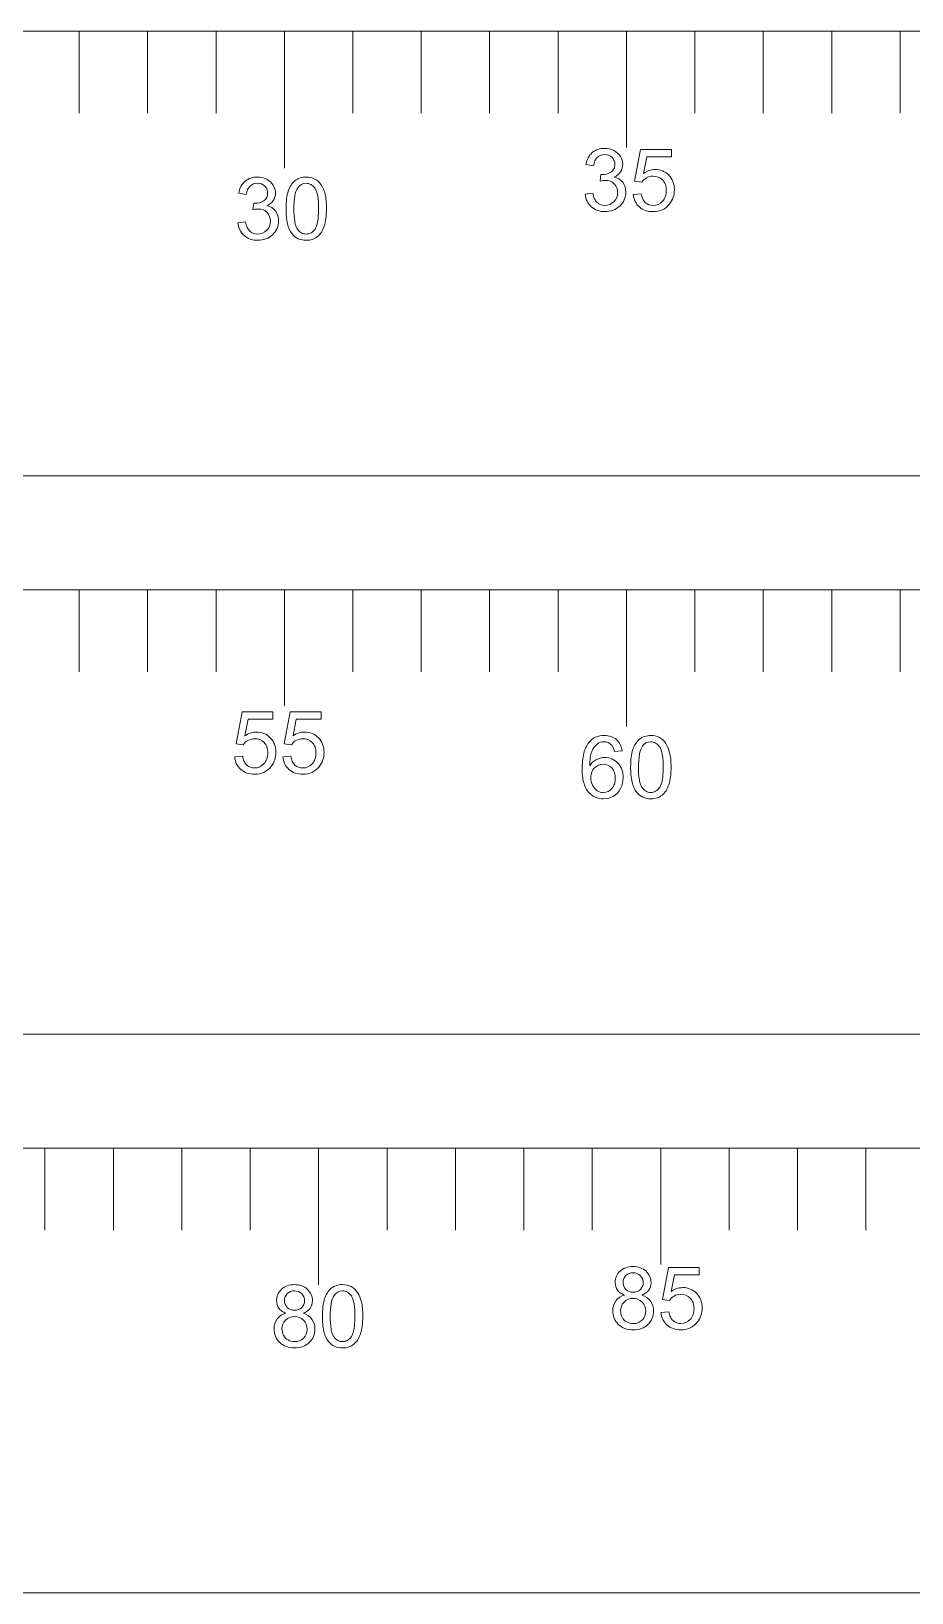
# Model space of a CAD drawing. Header units: centimetres. Extents: x -133 to 20, y 13 to 74.
# Drawn here: x -54.08 to -41.21, y 13.49 to 36.32 of the extents above; entities that cross this region are included whole.
import ezdxf

# ---------------------------------------------------------------- set-up
doc = ezdxf.new("R2010")
doc.units = ezdxf.units.CM
doc.header["$MEASUREMENT"] = 0
doc.layers.add('layer 1', color=7, linetype='Continuous')

msp = doc.modelspace()

# ---------------------------------------------------------------- linework, layer by layer
at = {"layer": 'layer 1', "color": 250, "lineweight": 9}
for points in [[(-29.38149, 29.82229), (-29.38149, 29.82229), (-29.38149, 36.32229), (-29.38149, 36.32229), (-29.38149, 36.32229), (-29.38149, 36.32229), (-80.38149, 36.32229), (-80.38149, 36.32229), (-80.38149, 36.32229), (-80.38149, 36.32229), (-80.38149, 29.82229), (-80.38149, 29.82229), (-80.38149, 29.82229), (-80.38149, 29.82229), (-29.38149, 29.82229), (-29.38149, 29.82229)], [(-4.38149, 21.65728), (-4.38149, 21.65728), (-4.38149, 28.15728), (-4.38149, 28.15728), (-4.38149, 28.15728), (-4.38149, 28.15728), (-105.38149, 28.15728), (-105.38149, 28.15728), (-105.38149, 28.15728), (-105.38149, 28.15728), (-105.38149, 21.65728), (-105.38149, 21.65728), (-105.38149, 21.65728), (-105.38149, 21.65728), (-4.38149, 21.65728), (-4.38149, 21.65728)], [(20.11852, 13.49227), (20.11852, 13.49227), (20.11852, 19.99227), (20.11852, 19.99227), (20.11852, 19.99227), (20.11852, 19.99227), (-129.88148, 19.99227), (-129.88148, 19.99227), (-129.88148, 19.99227), (-129.88148, 19.99227), (-129.88148, 13.49227), (-129.88148, 13.49227), (-129.88148, 13.49227), (-129.88148, 13.49227), (20.11852, 13.49227), (20.11852, 13.49227)]]:
    msp.add_open_spline(points, degree=3, knots=[0, 0, 0, 0, 0.2, 0.2, 0.2, 0.2, 0.4, 0.4, 0.4, 0.4, 0.6, 0.6, 0.6, 0.6, 1, 1, 1, 1], dxfattribs=at)
at = {"layer": 'layer 1', "color": 21, "lineweight": 9}
for points in [[(-53.38149, 36.32229), (-53.38149, 36.32229), (-53.38149, 35.12229), (-53.38149, 35.12229)], [(-52.38149, 36.32229), (-52.38149, 36.32229), (-52.38149, 35.12229), (-52.38149, 35.12229)], [(-51.38149, 36.32229), (-51.38149, 36.32229), (-51.38149, 35.12229), (-51.38149, 35.12229)], [(-50.38149, 36.32229), (-50.38149, 36.32229), (-50.38149, 34.32229), (-50.38149, 34.32229)], [(-49.38149, 36.32229), (-49.38149, 36.32229), (-49.38149, 35.12229), (-49.38149, 35.12229)], [(-48.38149, 36.32229), (-48.38149, 36.32229), (-48.38149, 35.12229), (-48.38149, 35.12229)], [(-47.38149, 36.32229), (-47.38149, 36.32229), (-47.38149, 35.12229), (-47.38149, 35.12229)], [(-46.38149, 36.32229), (-46.38149, 36.32229), (-46.38149, 35.12229), (-46.38149, 35.12229)], [(-45.38149, 36.32229), (-45.38149, 36.32229), (-45.38149, 34.62229), (-45.38149, 34.62229)], [(-44.38149, 36.32229), (-44.38149, 36.32229), (-44.38149, 35.12229), (-44.38149, 35.12229)], [(-43.38149, 36.32229), (-43.38149, 36.32229), (-43.38149, 35.12229), (-43.38149, 35.12229)], [(-42.38149, 36.32229), (-42.38149, 36.32229), (-42.38149, 35.12229), (-42.38149, 35.12229)], [(-41.38149, 36.32229), (-41.38149, 36.32229), (-41.38149, 35.12229), (-41.38149, 35.12229)], [(-53.38149, 28.15728), (-53.38149, 28.15728), (-53.38149, 26.95728), (-53.38149, 26.95728)], [(-52.38149, 28.15728), (-52.38149, 28.15728), (-52.38149, 26.95728), (-52.38149, 26.95728)], [(-51.38149, 28.15728), (-51.38149, 28.15728), (-51.38149, 26.95728), (-51.38149, 26.95728)], [(-50.38149, 28.15728), (-50.38149, 28.15728), (-50.38149, 26.45728), (-50.38149, 26.45728)], [(-49.38149, 28.15728), (-49.38149, 28.15728), (-49.38149, 26.95728), (-49.38149, 26.95728)], [(-48.38149, 28.15728), (-48.38149, 28.15728), (-48.38149, 26.95728), (-48.38149, 26.95728)], [(-47.38149, 28.15728), (-47.38149, 28.15728), (-47.38149, 26.95728), (-47.38149, 26.95728)], [(-46.38149, 28.15728), (-46.38149, 28.15728), (-46.38149, 26.95728), (-46.38149, 26.95728)], [(-45.38149, 28.15728), (-45.38149, 28.15728), (-45.38149, 26.15728), (-45.38149, 26.15728)], [(-44.38149, 28.15728), (-44.38149, 28.15728), (-44.38149, 26.95728), (-44.38149, 26.95728)], [(-43.38149, 28.15728), (-43.38149, 28.15728), (-43.38149, 26.95728), (-43.38149, 26.95728)], [(-42.38149, 28.15728), (-42.38149, 28.15728), (-42.38149, 26.95728), (-42.38149, 26.95728)], [(-41.38149, 28.15728), (-41.38149, 28.15728), (-41.38149, 26.95728), (-41.38149, 26.95728)], [(-53.88148, 19.99227), (-53.88148, 19.99227), (-53.88148, 18.79227), (-53.88148, 18.79227)], [(-52.88148, 19.99227), (-52.88148, 19.99227), (-52.88148, 18.79227), (-52.88148, 18.79227)], [(-51.88148, 19.99227), (-51.88148, 19.99227), (-51.88148, 18.79227), (-51.88148, 18.79227)], [(-50.88148, 19.99227), (-50.88148, 19.99227), (-50.88148, 18.79227), (-50.88148, 18.79227)], [(-49.88148, 19.99227), (-49.88148, 19.99227), (-49.88148, 17.99227), (-49.88148, 17.99227)], [(-48.88148, 19.99227), (-48.88148, 19.99227), (-48.88148, 18.79227), (-48.88148, 18.79227)], [(-47.88148, 19.99227), (-47.88148, 19.99227), (-47.88148, 18.79227), (-47.88148, 18.79227)], [(-46.88148, 19.99227), (-46.88148, 19.99227), (-46.88148, 18.79227), (-46.88148, 18.79227)], [(-45.88148, 19.99227), (-45.88148, 19.99227), (-45.88148, 18.79227), (-45.88148, 18.79227)], [(-44.88148, 19.99227), (-44.88148, 19.99227), (-44.88148, 18.29227), (-44.88148, 18.29227)], [(-43.88148, 19.99227), (-43.88148, 19.99227), (-43.88148, 18.79227), (-43.88148, 18.79227)], [(-42.88148, 19.99227), (-42.88148, 19.99227), (-42.88148, 18.79227), (-42.88148, 18.79227)], [(-41.88148, 19.99227), (-41.88148, 19.99227), (-41.88148, 18.79227), (-41.88148, 18.79227)]]:
    msp.add_open_spline(points, degree=3, dxfattribs=at)
at = {"layer": 'layer 1', "color": 242, "lineweight": 9}
for points in [[(-45.88183, 34.54731), (-45.9061, 34.5265), (-45.92627, 34.50135), (-45.94132, 34.47314)], [(-45.70223, 34.60948), (-45.76772, 34.61163), (-45.83168, 34.58948), (-45.88183, 34.54731)], [(-45.80792, 34.47686), (-45.82302, 34.46249), (-45.83506, 34.44522), (-45.84332, 34.42609)], [(-45.69947, 34.5183), (-45.73968, 34.51939), (-45.77868, 34.50449), (-45.80792, 34.47686)], [(-45.56547, 34.57701), (-45.60764, 34.59906), (-45.65465, 34.61022), (-45.70223, 34.60948)], [(-45.59241, 34.47755), (-45.62108, 34.50511), (-45.65973, 34.51982), (-45.69947, 34.5183)], [(-45.55096, 34.3767), (-45.55004, 34.41464), (-45.56508, 34.45122), (-45.59241, 34.47755)], [(-45.46946, 34.48998), (-45.49229, 34.52774), (-45.52566, 34.55799), (-45.56547, 34.57701)], [(-45.4363, 34.37394), (-45.43618, 34.41497), (-45.44768, 34.4552), (-45.46946, 34.48998)], [(-45.26223, 34.12872), (-45.26223, 34.12872), (-45.17451, 34.59428), (-45.17451, 34.59428)], [(-45.17451, 34.59428), (-45.17451, 34.59428), (-44.72415, 34.59428), (-44.72415, 34.59428)], [(-45.0861, 34.48791), (-45.0861, 34.48791), (-45.13445, 34.24408), (-45.13445, 34.24408)], [(-44.72415, 34.48791), (-44.72415, 34.48791), (-45.0861, 34.48791), (-45.0861, 34.48791)], [(-44.72415, 34.59428), (-44.72415, 34.59428), (-44.72415, 34.48791), (-44.72415, 34.48791)], [(-45.94132, 34.47314), (-45.95751, 34.44227), (-45.96867, 34.40902), (-45.97439, 34.37463)], [(-45.86318, 34.3546), (-45.86318, 34.3546), (-45.97439, 34.37463), (-45.97439, 34.37463)], [(-45.84332, 34.42609), (-45.85313, 34.40326), (-45.85981, 34.37921), (-45.86318, 34.3546)], [(-45.73608, 34.22543), (-45.6908, 34.22468), (-45.64631, 34.23742), (-45.60829, 34.26204)], [(-45.60829, 34.26204), (-45.59002, 34.27365), (-45.57519, 34.28996), (-45.56538, 34.30927)], [(-45.56538, 34.30927), (-45.55535, 34.3303), (-45.55041, 34.3534), (-45.55096, 34.3767)], [(-45.56132, 34.19089), (-45.52367, 34.20687), (-45.49133, 34.23322), (-45.46807, 34.26687)], [(-45.46807, 34.26687), (-45.44703, 34.29859), (-45.43597, 34.33588), (-45.4363, 34.37394)], [(-44.96384, 34.30141), (-45.02532, 34.30069), (-45.08501, 34.28063), (-45.13445, 34.24408)], [(-44.76352, 34.21852), (-44.81586, 34.27281), (-44.88844, 34.30284), (-44.96384, 34.30141)], [(-51.01681, 34.05427), (-51.033, 34.0234), (-51.04416, 33.99014), (-51.04988, 33.95575)], [(-50.95732, 34.12844), (-50.98159, 34.10763), (-51.00176, 34.08248), (-51.01681, 34.05427)], [(-50.77773, 34.1906), (-50.84321, 34.19275), (-50.90718, 34.17061), (-50.95732, 34.12844)], [(-50.88341, 34.05798), (-50.89851, 34.04362), (-50.91056, 34.02635), (-50.91881, 34.00721)], [(-50.77496, 34.09943), (-50.81517, 34.10052), (-50.85418, 34.08561), (-50.88341, 34.05798)], [(-50.64096, 34.15814), (-50.68313, 34.18019), (-50.73015, 34.19135), (-50.77773, 34.1906)], [(-50.6679, 34.05867), (-50.69657, 34.08624), (-50.73522, 34.10095), (-50.77496, 34.09943)], [(-50.62646, 33.95783), (-50.62553, 33.99576), (-50.64057, 34.03235), (-50.6679, 34.05867)], [(-50.54495, 34.07111), (-50.56778, 34.10886), (-50.60115, 34.13911), (-50.64096, 34.15814)], [(-50.51179, 33.95506), (-50.51168, 33.9961), (-50.52317, 34.03633), (-50.54495, 34.07111)], [(-50.28428, 34.07266), (-50.30146, 34.04562), (-50.31523, 34.01656), (-50.32529, 33.98615)], [(-50.22721, 34.13742), (-50.24945, 34.1189), (-50.2687, 34.09705), (-50.28428, 34.07266)], [(-50.18646, 34.03381), (-50.20828, 33.99777), (-50.22266, 33.95772), (-50.22876, 33.91604)], [(-50.15356, 34.17722), (-50.18036, 34.16862), (-50.20533, 34.15512), (-50.22721, 34.13742)], [(-50.06419, 34.09874), (-50.11339, 34.09951), (-50.15955, 34.075), (-50.18646, 34.03381)], [(-50.06281, 34.1906), (-50.09358, 34.19095), (-50.1242, 34.18643), (-50.15356, 34.17722)], [(-49.99253, 34.08017), (-50.01435, 34.0926), (-50.03908, 34.09901), (-50.06419, 34.09874)], [(-49.93503, 34.1609), (-49.97442, 34.18146), (-50.01839, 34.19168), (-50.06281, 34.1906)], [(-49.93434, 34.02483), (-49.94942, 34.04733), (-49.96929, 34.06623), (-49.99253, 34.08017)], [(-49.84454, 34.07594), (-49.86661, 34.11181), (-49.89784, 34.14114), (-49.93503, 34.1609)], [(-49.91127, 33.97832), (-49.9168, 33.99481), (-49.92456, 34.01045), (-49.93434, 34.02483)], [(-49.7879, 33.94125), (-49.79957, 33.98885), (-49.81868, 34.03431), (-49.84454, 34.07594)], [(-45.76647, 34.12942), (-45.76647, 34.12942), (-45.75404, 34.22681), (-45.75404, 34.22681)], [(-45.68773, 34.14116), (-45.71437, 34.14055), (-45.74082, 34.1366), (-45.76647, 34.12941)], [(-45.75404, 34.22681), (-45.75404, 34.22681), (-45.73608, 34.22543), (-45.73608, 34.22543)], [(-45.56063, 34.09142), (-45.59431, 34.12485), (-45.64031, 34.14285), (-45.68773, 34.14116)], [(-45.43699, 34.11353), (-45.46775, 34.15346), (-45.51191, 34.18094), (-45.56132, 34.19089)], [(-45.51021, 33.96502), (-45.50858, 34.01236), (-45.52687, 34.05821), (-45.56063, 34.09142)], [(-45.39209, 33.96778), (-45.39021, 34.02004), (-45.40603, 34.07139), (-45.43699, 34.11353)], [(-45.15793, 34.11491), (-45.15793, 34.11491), (-45.26223, 34.12872), (-45.26223, 34.12872)], [(-45.09093, 34.17846), (-45.11813, 34.16307), (-45.14113, 34.14125), (-45.15793, 34.11491)], [(-44.99354, 34.20332), (-45.02763, 34.20379), (-45.06124, 34.19521), (-45.09093, 34.17846)], [(-44.85332, 34.14806), (-44.89018, 34.18542), (-44.9411, 34.20549), (-44.99354, 34.20332)], [(-44.81291, 34.08262), (-44.82155, 34.10707), (-44.83532, 34.12939), (-44.85332, 34.14806)], [(-44.79944, 33.99748), (-44.79899, 34.02643), (-44.80354, 34.05523), (-44.81291, 34.08262)], [(-44.70196, 34.12475), (-44.7157, 34.15997), (-44.73667, 34.19191), (-44.76352, 34.21852)], [(-44.68132, 34.00715), (-44.6808, 34.0473), (-44.6878, 34.08718), (-44.70196, 34.12475)], [(-50.93867, 33.93572), (-50.93867, 33.93572), (-51.04988, 33.95575), (-51.04988, 33.95575)], [(-50.91881, 34.00721), (-50.92862, 33.98439), (-50.9353, 33.96034), (-50.93867, 33.93572)], [(-50.84197, 33.71054), (-50.84197, 33.71054), (-50.82953, 33.80794), (-50.82953, 33.80794)], [(-50.82953, 33.80794), (-50.82953, 33.80794), (-50.81157, 33.80655), (-50.81157, 33.80655)], [(-50.81157, 33.80655), (-50.76629, 33.80581), (-50.72181, 33.81855), (-50.68379, 33.84316)], [(-50.68379, 33.84316), (-50.66551, 33.85478), (-50.65069, 33.87109), (-50.64087, 33.89039)], [(-50.64087, 33.89039), (-50.63084, 33.91143), (-50.6259, 33.93453), (-50.62646, 33.95782)], [(-50.63682, 33.77202), (-50.59916, 33.788), (-50.56683, 33.81435), (-50.54357, 33.848)], [(-50.54357, 33.848), (-50.52253, 33.87971), (-50.51146, 33.917), (-50.51179, 33.95506)], [(-50.34981, 33.87226), (-50.35541, 33.82432), (-50.35807, 33.77608), (-50.35776, 33.72781)], [(-50.32529, 33.98615), (-50.33724, 33.9491), (-50.34545, 33.91094), (-50.34981, 33.87226)], [(-50.22876, 33.91604), (-50.23919, 33.85385), (-50.24399, 33.79086), (-50.2431, 33.72781)], [(-49.89488, 33.91336), (-49.89856, 33.93543), (-49.90404, 33.95715), (-49.91127, 33.97832)], [(-49.88184, 33.72781), (-49.88092, 33.78992), (-49.88528, 33.85199), (-49.89488, 33.91335)], [(-49.77236, 33.84852), (-49.77508, 33.87979), (-49.78028, 33.9108), (-49.7879, 33.94125)], [(-49.76718, 33.72781), (-49.76697, 33.7681), (-49.7687, 33.80838), (-49.77236, 33.84851)], [(-45.98544, 33.94015), (-45.98544, 33.94015), (-45.87423, 33.95466), (-45.87423, 33.95466)], [(-45.98544, 33.94015), (-45.9805, 33.86937), (-45.94831, 33.80326), (-45.89564, 33.75573)], [(-45.87423, 33.95466), (-45.86913, 33.92644), (-45.86061, 33.89896), (-45.84884, 33.87281)], [(-45.84884, 33.87281), (-45.83964, 33.85212), (-45.82644, 33.83345), (-45.80999, 33.81789)], [(-45.80999, 33.81789), (-45.77915, 33.79017), (-45.73885, 33.77534), (-45.6974, 33.77645)], [(-45.6974, 33.77645), (-45.64765, 33.77533), (-45.59965, 33.79483), (-45.56478, 33.83033)], [(-45.56478, 33.83033), (-45.52881, 33.86579), (-45.50907, 33.91452), (-45.51021, 33.96502)], [(-45.47913, 33.76678), (-45.42273, 33.81827), (-45.39106, 33.89142), (-45.39209, 33.96778)], [(-45.28227, 33.93739), (-45.28227, 33.93739), (-45.16553, 33.94706), (-45.16553, 33.94706)], [(-45.28227, 33.93739), (-45.27914, 33.9015), (-45.26967, 33.86645), (-45.25429, 33.83387)], [(-45.25429, 33.83387), (-45.23951, 33.80329), (-45.21872, 33.77601), (-45.19316, 33.75365)], [(-45.16553, 33.94706), (-45.16215, 33.92133), (-45.15511, 33.89621), (-45.14464, 33.87246)], [(-45.14464, 33.87246), (-45.13557, 33.85209), (-45.12247, 33.83376), (-45.10613, 33.81858)], [(-45.10613, 33.81858), (-45.07474, 33.79025), (-45.03374, 33.77493), (-44.99147, 33.77576)], [(-44.99147, 33.77576), (-44.93952, 33.77501), (-44.88983, 33.79695), (-44.85539, 33.83585)], [(-44.85625, 33.71204), (-44.81583, 33.7309), (-44.78049, 33.75914), (-44.75316, 33.79441)], [(-44.85539, 33.83585), (-44.8366, 33.85612), (-44.8223, 33.88013), (-44.81343, 33.90631)], [(-44.81343, 33.90631), (-44.80372, 33.93571), (-44.79899, 33.96652), (-44.79944, 33.99748)], [(-44.75316, 33.79441), (-44.705, 33.8547), (-44.67958, 33.93001), (-44.68132, 34.00715)], [(-50.76322, 33.72228), (-50.78986, 33.72168), (-50.81631, 33.71773), (-50.84197, 33.71054)], [(-50.63613, 33.67255), (-50.6698, 33.70597), (-50.71581, 33.72397), (-50.76322, 33.72228)], [(-50.51248, 33.69465), (-50.54325, 33.73459), (-50.5874, 33.76206), (-50.63682, 33.77202)], [(-50.5857, 33.54615), (-50.58407, 33.59348), (-50.60236, 33.63933), (-50.63612, 33.67255)], [(-50.46759, 33.54891), (-50.4657, 33.60116), (-50.48152, 33.65252), (-50.51248, 33.69465)], [(-50.35776, 33.72781), (-50.35895, 33.6538), (-50.35147, 33.57991), (-50.33548, 33.50764)], [(-50.2431, 33.72781), (-50.244, 33.66551), (-50.23967, 33.60324), (-50.23014, 33.54166)], [(-49.91156, 33.47691), (-49.9004, 33.51077), (-49.89295, 33.54573), (-49.88934, 33.5812)], [(-49.88934, 33.5812), (-49.88399, 33.62988), (-49.88148, 33.67883), (-49.88184, 33.7278)], [(-49.80033, 33.47016), (-49.78836, 33.50711), (-49.78003, 33.54514), (-49.77547, 33.5837)], [(-49.77547, 33.5837), (-49.76965, 33.63151), (-49.76688, 33.67964), (-49.76718, 33.7278)], [(-45.89564, 33.75573), (-45.86983, 33.73219), (-45.8396, 33.71402), (-45.80671, 33.70228)], [(-45.80671, 33.70228), (-45.7718, 33.69015), (-45.73505, 33.68416), (-45.69809, 33.68458)], [(-45.69809, 33.68458), (-45.6568, 33.68409), (-45.61575, 33.69108), (-45.57695, 33.70522)], [(-45.57695, 33.70522), (-45.54051, 33.7189), (-45.50723, 33.73984), (-45.47913, 33.76678)], [(-45.19316, 33.75365), (-45.167, 33.73057), (-45.1365, 33.71293), (-45.10345, 33.70176)], [(-45.10345, 33.70176), (-45.06733, 33.68989), (-45.02949, 33.68409), (-44.99147, 33.68458)], [(-44.99147, 33.68458), (-44.94493, 33.68378), (-44.89879, 33.69315), (-44.85625, 33.71204)], [(-51.06093, 33.52128), (-51.06093, 33.52128), (-50.94972, 33.53578), (-50.94972, 33.53578)], [(-51.06093, 33.52128), (-51.05599, 33.4505), (-51.02381, 33.38439), (-50.97113, 33.33685)], [(-50.97113, 33.33685), (-50.94533, 33.31332), (-50.91509, 33.29515), (-50.8822, 33.28341)], [(-50.94972, 33.53578), (-50.94462, 33.50757), (-50.9361, 33.48008), (-50.92434, 33.45393)], [(-50.92434, 33.45393), (-50.91513, 33.43324), (-50.90193, 33.41458), (-50.88548, 33.39902)], [(-50.88548, 33.39902), (-50.85464, 33.3713), (-50.81434, 33.35647), (-50.77289, 33.35757)], [(-50.77289, 33.35757), (-50.72314, 33.35646), (-50.67514, 33.37596), (-50.64027, 33.41145)], [(-50.65244, 33.28634), (-50.616, 33.30002), (-50.58272, 33.32097), (-50.55462, 33.3479)], [(-50.64027, 33.41145), (-50.6043, 33.44691), (-50.58456, 33.49565), (-50.5857, 33.54614)], [(-50.55462, 33.3479), (-50.49823, 33.3994), (-50.46655, 33.47255), (-50.46759, 33.54891)], [(-50.33548, 33.50764), (-50.32415, 33.45385), (-50.30136, 33.40314), (-50.26865, 33.35896)], [(-50.26865, 33.35896), (-50.24503, 33.32887), (-50.21453, 33.30489), (-50.17972, 33.28902)], [(-50.23014, 33.54166), (-50.22651, 33.51958), (-50.22109, 33.49783), (-50.21396, 33.47662)], [(-50.21396, 33.47662), (-50.20853, 33.46016), (-50.2009, 33.44452), (-50.19129, 33.4301)], [(-50.19129, 33.4301), (-50.17614, 33.40787), (-50.15634, 33.3892), (-50.13327, 33.37536)], [(-50.13327, 33.37536), (-50.11184, 33.36307), (-50.08752, 33.35669), (-50.06281, 33.35688)], [(-50.06281, 33.35688), (-50.03812, 33.35663), (-50.0138, 33.36295), (-49.99236, 33.37519)], [(-49.99236, 33.37519), (-49.96911, 33.38916), (-49.94928, 33.40816), (-49.93434, 33.43079)], [(-49.93434, 33.43079), (-49.92469, 33.44506), (-49.91703, 33.46058), (-49.91156, 33.47691)], [(-49.89842, 33.31889), (-49.87592, 33.3373), (-49.85649, 33.35916), (-49.84083, 33.38365)], [(-49.84083, 33.38365), (-49.82369, 33.41064), (-49.81008, 33.43971), (-49.80033, 33.47016)], [(-50.8822, 33.28341), (-50.84729, 33.27128), (-50.81054, 33.26529), (-50.77358, 33.26571)], [(-50.77358, 33.26571), (-50.73229, 33.26521), (-50.69125, 33.27221), (-50.65244, 33.28634)], [(-50.17972, 33.28902), (-50.14287, 33.27297), (-50.103, 33.26502), (-50.06281, 33.26571)], [(-50.06281, 33.26571), (-50.03196, 33.26537), (-50.00125, 33.26989), (-49.97181, 33.27909)], [(-49.97181, 33.27909), (-49.94505, 33.2876), (-49.92015, 33.30111), (-49.89842, 33.31889)], [(-51.08762, 25.90384), (-51.08762, 25.90384), (-50.9999, 26.36939), (-50.9999, 26.36939)], [(-50.9999, 26.36939), (-50.9999, 26.36939), (-50.54954, 26.36939), (-50.54954, 26.36939)], [(-50.91149, 26.26302), (-50.91149, 26.26302), (-50.95984, 26.01919), (-50.95984, 26.01919)], [(-50.54954, 26.26302), (-50.54954, 26.26302), (-50.91149, 26.26302), (-50.91149, 26.26302)], [(-50.54954, 26.36939), (-50.54954, 26.36939), (-50.54954, 26.26302), (-50.54954, 26.26302)], [(-50.38376, 25.90384), (-50.38376, 25.90384), (-50.29604, 26.36939), (-50.29604, 26.36939)], [(-50.29604, 26.36939), (-50.29604, 26.36939), (-49.84568, 26.36939), (-49.84568, 26.36939)], [(-50.20762, 26.26302), (-50.20762, 26.26302), (-50.25597, 26.01919), (-50.25597, 26.01919)], [(-49.84568, 26.26302), (-49.84568, 26.26302), (-50.20762, 26.26302), (-50.20762, 26.26302)], [(-49.84568, 26.36939), (-49.84568, 26.36939), (-49.84568, 26.26302), (-49.84568, 26.26302)], [(-50.78922, 26.07652), (-50.8507, 26.0758), (-50.9104, 26.05574), (-50.95984, 26.01919)], [(-50.58891, 25.99363), (-50.64125, 26.04792), (-50.71383, 26.07795), (-50.78922, 26.07652)], [(-50.08536, 26.07652), (-50.14684, 26.0758), (-50.20654, 26.05574), (-50.25598, 26.01919)], [(-49.88505, 25.99363), (-49.93738, 26.04792), (-50.00997, 26.07795), (-50.08536, 26.07652)], [(-45.70381, 26.02567), (-45.74823, 26.02638), (-45.79228, 26.01742), (-45.83289, 25.99942)], [(-44.89772, 25.99597), (-44.93712, 26.01652), (-44.98108, 26.02674), (-45.02551, 26.02567)], [(-50.98332, 25.89002), (-50.98332, 25.89002), (-51.08762, 25.90384), (-51.08762, 25.90384)], [(-50.91632, 25.95357), (-50.94351, 25.93818), (-50.96652, 25.91636), (-50.98332, 25.89002)], [(-50.81893, 25.97843), (-50.85302, 25.9789), (-50.88663, 25.97032), (-50.91632, 25.95357)], [(-50.67871, 25.92318), (-50.71557, 25.96053), (-50.76649, 25.9806), (-50.81893, 25.97843)], [(-50.6383, 25.85773), (-50.64693, 25.88218), (-50.66071, 25.9045), (-50.67871, 25.92318)], [(-50.62483, 25.77259), (-50.62437, 25.80154), (-50.62893, 25.83034), (-50.6383, 25.85773)], [(-50.52735, 25.89986), (-50.54108, 25.93508), (-50.56206, 25.96703), (-50.58891, 25.99363)], [(-50.50671, 25.78227), (-50.50619, 25.82241), (-50.51319, 25.8623), (-50.52735, 25.89986)], [(-50.27946, 25.89002), (-50.27946, 25.89002), (-50.38376, 25.90384), (-50.38376, 25.90384)], [(-50.21246, 25.95357), (-50.23965, 25.93818), (-50.26266, 25.91636), (-50.27946, 25.89002)], [(-50.11506, 25.97843), (-50.14916, 25.9789), (-50.18276, 25.97032), (-50.21246, 25.95357)], [(-49.97484, 25.92318), (-50.01171, 25.96053), (-50.06263, 25.9806), (-50.11506, 25.97843)], [(-49.93444, 25.85773), (-49.94307, 25.88218), (-49.95685, 25.9045), (-49.97484, 25.92318)], [(-49.92097, 25.77259), (-49.92051, 25.80154), (-49.92507, 25.83034), (-49.93444, 25.85773)], [(-49.82349, 25.89986), (-49.83722, 25.93508), (-49.8582, 25.96703), (-49.88505, 25.99363)], [(-49.80285, 25.78227), (-49.80233, 25.82241), (-49.80932, 25.8623), (-49.82349, 25.89986)], [(-45.93245, 25.92137), (-45.96775, 25.87566), (-45.99257, 25.82275), (-46.00515, 25.76638)], [(-45.83289, 25.99942), (-45.87164, 25.98141), (-45.90571, 25.9547), (-45.93245, 25.92137)], [(-45.80466, 25.90479), (-45.84206, 25.87554), (-45.87072, 25.8366), (-45.88755, 25.7922)], [(-45.71072, 25.93449), (-45.74443, 25.93505), (-45.7774, 25.92463), (-45.80466, 25.90479)], [(-45.59951, 25.88614), (-45.62789, 25.91752), (-45.66842, 25.93514), (-45.71072, 25.93449)], [(-45.6065, 26.01065), (-45.63789, 26.02099), (-45.67077, 26.02607), (-45.70381, 26.02567)], [(-45.52836, 25.96557), (-45.55118, 25.98561), (-45.57774, 26.00093), (-45.6065, 26.01065)], [(-45.57473, 25.84729), (-45.58083, 25.86149), (-45.5892, 25.87462), (-45.59951, 25.88614)], [(-45.55668, 25.79082), (-45.56077, 25.8102), (-45.56681, 25.82912), (-45.57473, 25.84729)], [(-45.44617, 25.7998), (-45.44617, 25.7998), (-45.55668, 25.79082), (-45.55668, 25.79082)], [(-45.4738, 25.89408), (-45.48708, 25.92129), (-45.50563, 25.94558), (-45.52836, 25.96557)], [(-45.44617, 25.7998), (-45.45023, 25.83251), (-45.45956, 25.86435), (-45.4738, 25.89408)], [(-45.28799, 25.82121), (-45.29993, 25.78416), (-45.30815, 25.74601), (-45.31251, 25.70733)], [(-45.24697, 25.90773), (-45.26415, 25.88068), (-45.27793, 25.85163), (-45.28799, 25.82121)], [(-45.1899, 25.97248), (-45.21214, 25.95396), (-45.23139, 25.93212), (-45.24697, 25.90773)], [(-45.14915, 25.86887), (-45.17097, 25.83283), (-45.18536, 25.79279), (-45.19146, 25.7511)], [(-45.11625, 26.01229), (-45.14305, 26.00368), (-45.16802, 25.99018), (-45.1899, 25.97248)], [(-45.02689, 25.9338), (-45.07608, 25.93458), (-45.12224, 25.91006), (-45.14915, 25.86887)], [(-45.02551, 26.02567), (-45.05627, 26.02601), (-45.0869, 26.02149), (-45.11625, 26.01229)], [(-44.95522, 25.91524), (-44.97704, 25.92767), (-45.00178, 25.93407), (-45.02689, 25.9338)], [(-44.89703, 25.85989), (-44.91212, 25.8824), (-44.93199, 25.9013), (-44.95522, 25.91524)], [(-44.80723, 25.91101), (-44.8293, 25.94687), (-44.86054, 25.9762), (-44.89772, 25.99597)], [(-44.87396, 25.81339), (-44.87949, 25.82987), (-44.88725, 25.84552), (-44.89703, 25.85989)], [(-44.85757, 25.74842), (-44.86125, 25.77049), (-44.86673, 25.79222), (-44.87396, 25.81339)], [(-44.75059, 25.77631), (-44.76226, 25.82391), (-44.78138, 25.86937), (-44.80723, 25.91101)], [(-51.10765, 25.7125), (-51.10765, 25.7125), (-50.99092, 25.72217), (-50.99092, 25.72217)], [(-51.10765, 25.7125), (-51.10453, 25.67661), (-51.09505, 25.64156), (-51.07968, 25.60898)], [(-51.07968, 25.60898), (-51.0649, 25.5784), (-51.04411, 25.55112), (-51.01855, 25.52876)], [(-50.99092, 25.72217), (-50.98754, 25.69644), (-50.9805, 25.67132), (-50.97003, 25.64757)], [(-50.97003, 25.64757), (-50.96096, 25.6272), (-50.94786, 25.60887), (-50.93152, 25.59369)], [(-50.93152, 25.59369), (-50.90013, 25.56536), (-50.85913, 25.55004), (-50.81685, 25.55087)], [(-50.81685, 25.55087), (-50.76491, 25.55012), (-50.71522, 25.57206), (-50.68078, 25.61096)], [(-50.68078, 25.61096), (-50.66199, 25.63123), (-50.64769, 25.65524), (-50.63882, 25.68142)], [(-50.63882, 25.68142), (-50.6291, 25.71082), (-50.62438, 25.74163), (-50.62483, 25.77259)], [(-50.57855, 25.56952), (-50.53039, 25.62981), (-50.50496, 25.70512), (-50.50671, 25.78226)], [(-50.40379, 25.7125), (-50.40379, 25.7125), (-50.28706, 25.72217), (-50.28706, 25.72217)], [(-50.40379, 25.7125), (-50.40066, 25.67661), (-50.39119, 25.64156), (-50.37582, 25.60898)], [(-50.37582, 25.60898), (-50.36104, 25.5784), (-50.34025, 25.55112), (-50.31469, 25.52876)], [(-50.28706, 25.72217), (-50.28368, 25.69644), (-50.27664, 25.67132), (-50.26616, 25.64757)], [(-50.26616, 25.64757), (-50.25709, 25.6272), (-50.244, 25.60887), (-50.22765, 25.59369)], [(-50.22765, 25.59369), (-50.19627, 25.56536), (-50.15527, 25.55004), (-50.11299, 25.55087)], [(-50.11299, 25.55087), (-50.06104, 25.55012), (-50.01135, 25.57206), (-49.97692, 25.61096)], [(-49.97692, 25.61096), (-49.95812, 25.63123), (-49.94383, 25.65524), (-49.93495, 25.68142)], [(-49.93495, 25.68142), (-49.92524, 25.71082), (-49.92051, 25.74163), (-49.92097, 25.77259)], [(-49.87469, 25.56952), (-49.82653, 25.62981), (-49.8011, 25.70512), (-49.80285, 25.78226)], [(-46.00515, 25.76638), (-46.02237, 25.69198), (-46.03043, 25.61575), (-46.02915, 25.53939)], [(-45.91034, 25.70361), (-45.91588, 25.66362), (-45.91865, 25.62328), (-45.91863, 25.58291)], [(-45.82055, 25.67408), (-45.86072, 25.65289), (-45.89456, 25.62143), (-45.91863, 25.58291)], [(-45.88755, 25.7922), (-45.8987, 25.7637), (-45.90635, 25.73395), (-45.91034, 25.70361)], [(-45.72108, 25.6057), (-45.76948, 25.60643), (-45.81592, 25.5866), (-45.84887, 25.55113)], [(-45.69829, 25.70378), (-45.74081, 25.70363), (-45.78269, 25.69345), (-45.82055, 25.67408)], [(-45.59537, 25.55113), (-45.62727, 25.58684), (-45.67321, 25.60678), (-45.72108, 25.6057)], [(-45.50902, 25.62159), (-45.55739, 25.67488), (-45.62633, 25.70481), (-45.69829, 25.70378)], [(-45.44996, 25.52782), (-45.46295, 25.56283), (-45.48306, 25.59476), (-45.50902, 25.62159)], [(-45.31251, 25.70733), (-45.31811, 25.65938), (-45.32076, 25.61114), (-45.32045, 25.56287)], [(-45.19146, 25.7511), (-45.20189, 25.68892), (-45.20668, 25.62592), (-45.20579, 25.56287)], [(-44.84453, 25.56287), (-44.84362, 25.62498), (-44.84798, 25.68705), (-44.85757, 25.74842)], [(-44.73505, 25.68358), (-44.73777, 25.71485), (-44.74297, 25.74586), (-44.75059, 25.77631)], [(-44.72987, 25.56287), (-44.72967, 25.60317), (-44.7314, 25.64345), (-44.73505, 25.68357)], [(-51.01855, 25.52876), (-50.99239, 25.50568), (-50.96189, 25.48804), (-50.92884, 25.47687)], [(-50.92884, 25.47687), (-50.89272, 25.465), (-50.85488, 25.4592), (-50.81685, 25.45969)], [(-50.81685, 25.45969), (-50.77032, 25.45889), (-50.72418, 25.46826), (-50.68164, 25.48715)], [(-50.68164, 25.48715), (-50.64122, 25.50601), (-50.60587, 25.53425), (-50.57855, 25.56952)], [(-50.31469, 25.52876), (-50.28853, 25.50568), (-50.25803, 25.48804), (-50.22498, 25.47687)], [(-50.22498, 25.47687), (-50.18885, 25.465), (-50.15101, 25.4592), (-50.11299, 25.45969)], [(-50.11299, 25.45969), (-50.06646, 25.45889), (-50.02031, 25.46826), (-49.97778, 25.48715)], [(-49.97778, 25.48715), (-49.93735, 25.50601), (-49.90201, 25.53425), (-49.87469, 25.56952)], [(-46.02915, 25.53939), (-46.0303, 25.47161), (-46.02287, 25.40396), (-46.00704, 25.33804)], [(-45.88807, 25.48888), (-45.89722, 25.46344), (-45.90173, 25.43656), (-45.90136, 25.40953)], [(-45.90136, 25.40953), (-45.90168, 25.37135), (-45.89341, 25.33358), (-45.87719, 25.29901)], [(-45.84887, 25.55113), (-45.86609, 25.53331), (-45.87943, 25.51211), (-45.88807, 25.48888)], [(-45.55746, 25.48707), (-45.5653, 25.51092), (-45.57824, 25.53278), (-45.59537, 25.55113)], [(-45.55781, 25.31533), (-45.54885, 25.34378), (-45.54451, 25.37349), (-45.54494, 25.40331)], [(-45.54494, 25.40331), (-45.54451, 25.43173), (-45.54874, 25.46002), (-45.55746, 25.48706)], [(-45.46758, 25.25135), (-45.44269, 25.30059), (-45.42991, 25.35505), (-45.43028, 25.41022)], [(-45.43028, 25.41022), (-45.42975, 25.45028), (-45.43642, 25.49011), (-45.44996, 25.52782)], [(-45.32045, 25.56287), (-45.32164, 25.48887), (-45.31417, 25.41497), (-45.29818, 25.3427)], [(-45.29818, 25.3427), (-45.28685, 25.28891), (-45.26405, 25.2382), (-45.23135, 25.19402)], [(-45.20579, 25.56287), (-45.20669, 25.50057), (-45.20236, 25.4383), (-45.19284, 25.37672)], [(-45.19284, 25.37672), (-45.1892, 25.35464), (-45.18378, 25.33289), (-45.17665, 25.31168)], [(-44.87426, 25.31197), (-44.8631, 25.34583), (-44.85565, 25.3808), (-44.85204, 25.41626)], [(-44.85204, 25.41626), (-44.84668, 25.46494), (-44.84417, 25.51389), (-44.84453, 25.56287)], [(-44.76303, 25.30523), (-44.75105, 25.34217), (-44.74272, 25.3802), (-44.73816, 25.41877)], [(-44.73816, 25.41877), (-44.73234, 25.46658), (-44.72957, 25.51471), (-44.72987, 25.56287)], [(-46.00704, 25.33804), (-45.99568, 25.28864), (-45.97324, 25.24246), (-45.94142, 25.203)], [(-45.94142, 25.203), (-45.88558, 25.13597), (-45.80207, 25.09829), (-45.71486, 25.10077)], [(-45.87719, 25.29901), (-45.86285, 25.26632), (-45.83933, 25.23849), (-45.80949, 25.21889)], [(-45.80949, 25.21889), (-45.7818, 25.20134), (-45.74971, 25.192), (-45.71693, 25.19195)], [(-45.71693, 25.19195), (-45.67019, 25.19177), (-45.62583, 25.21256), (-45.59606, 25.24859)], [(-45.71486, 25.10077), (-45.66342, 25.09993), (-45.61274, 25.11331), (-45.56843, 25.13945)], [(-45.59606, 25.24859), (-45.57875, 25.26789), (-45.56571, 25.29064), (-45.55781, 25.31533)], [(-45.56843, 25.13945), (-45.52485, 25.1664), (-45.48986, 25.20522), (-45.46758, 25.25135)], [(-45.23135, 25.19402), (-45.20772, 25.16393), (-45.17722, 25.13995), (-45.14241, 25.12408)], [(-45.17665, 25.31168), (-45.17122, 25.29523), (-45.1636, 25.27958), (-45.15398, 25.26517)], [(-45.15398, 25.26517), (-45.13883, 25.24294), (-45.11903, 25.22426), (-45.09596, 25.21043)], [(-45.14241, 25.12408), (-45.10556, 25.10804), (-45.06569, 25.10009), (-45.02551, 25.10077)], [(-45.09596, 25.21043), (-45.07453, 25.19813), (-45.05021, 25.19175), (-45.02551, 25.19195)], [(-45.02551, 25.19195), (-45.00081, 25.19169), (-44.9765, 25.19801), (-44.95505, 25.21025)], [(-45.02551, 25.10077), (-44.99466, 25.10044), (-44.96395, 25.10495), (-44.9345, 25.11415)], [(-44.95505, 25.21025), (-44.9318, 25.22422), (-44.91197, 25.24322), (-44.89703, 25.26586)], [(-44.9345, 25.11415), (-44.90774, 25.12267), (-44.88284, 25.13617), (-44.86111, 25.15396)], [(-44.89703, 25.26586), (-44.88739, 25.28013), (-44.87972, 25.29564), (-44.87426, 25.31197)], [(-44.86111, 25.15396), (-44.83862, 25.17237), (-44.81918, 25.19423), (-44.80352, 25.21871)], [(-44.80352, 25.21871), (-44.78638, 25.2457), (-44.77277, 25.27478), (-44.76303, 25.30523)], [(-45.47521, 18.19427), (-45.52124, 18.15158), (-45.54687, 18.09127), (-45.54566, 18.0285)], [(-45.39249, 18.24496), (-45.42334, 18.23411), (-45.45154, 18.21683), (-45.47521, 18.19427)], [(-45.38956, 18.13003), (-45.41658, 18.10464), (-45.43163, 18.06903), (-45.431, 18.03195)], [(-45.28595, 18.26197), (-45.32217, 18.26247), (-45.35822, 18.25671), (-45.39249, 18.24496)], [(-45.28456, 18.17079), (-45.32368, 18.17224), (-45.36167, 18.1575), (-45.38956, 18.13003)], [(-45.17923, 18.24478), (-45.21353, 18.25667), (-45.24964, 18.26248), (-45.28595, 18.26197)], [(-45.17957, 18.12865), (-45.2073, 18.15651), (-45.24527, 18.17175), (-45.28456, 18.17079)], [(-45.13744, 18.02573), (-45.13643, 18.06443), (-45.15172, 18.10177), (-45.17957, 18.12865)], [(-45.0953, 18.19289), (-45.11931, 18.21591), (-45.14791, 18.23359), (-45.17923, 18.24478)], [(-45.02277, 18.02504), (-45.02168, 18.08882), (-45.04811, 18.14998), (-45.0953, 18.19289)], [(-44.857, 17.78121), (-44.857, 17.78121), (-44.76927, 18.24677), (-44.76927, 18.24677)], [(-44.76927, 18.24677), (-44.76927, 18.24677), (-44.31891, 18.24677), (-44.31891, 18.24677)], [(-44.68086, 18.1404), (-44.68086, 18.1404), (-44.72921, 17.89657), (-44.72921, 17.89657)], [(-44.31891, 18.1404), (-44.31891, 18.1404), (-44.68086, 18.1404), (-44.68086, 18.1404)], [(-44.31891, 18.24677), (-44.31891, 18.24677), (-44.31891, 18.1404), (-44.31891, 18.1404)], [(-50.42488, 17.92975), (-50.47091, 17.88706), (-50.49654, 17.82675), (-50.49533, 17.76398)], [(-50.34216, 17.98044), (-50.37301, 17.96959), (-50.4012, 17.95231), (-50.42488, 17.92975)], [(-50.33922, 17.86552), (-50.36625, 17.84012), (-50.3813, 17.80451), (-50.38067, 17.76743)], [(-50.23561, 17.99745), (-50.27184, 17.99795), (-50.30789, 17.99219), (-50.34216, 17.98044)], [(-50.23423, 17.90627), (-50.27335, 17.90772), (-50.31133, 17.89298), (-50.33922, 17.86552)], [(-50.12889, 17.98026), (-50.1632, 17.99215), (-50.19931, 17.99796), (-50.23561, 17.99745)], [(-50.12924, 17.86413), (-50.15697, 17.89199), (-50.19493, 17.90723), (-50.23423, 17.90627)], [(-50.08711, 17.76121), (-50.0861, 17.79991), (-50.10139, 17.83725), (-50.12924, 17.86413)], [(-50.04497, 17.92837), (-50.06897, 17.95139), (-50.09757, 17.96908), (-50.12889, 17.98026)], [(-49.97244, 17.76052), (-49.97135, 17.8243), (-49.99777, 17.88546), (-50.04497, 17.92837)], [(-49.75322, 17.8795), (-49.7704, 17.85246), (-49.78417, 17.8234), (-49.79423, 17.79299)], [(-49.69615, 17.94426), (-49.71839, 17.92574), (-49.73764, 17.9039), (-49.75322, 17.8795)], [(-49.65539, 17.84065), (-49.67722, 17.80461), (-49.6916, 17.76457), (-49.6977, 17.72288)], [(-49.6225, 17.98406), (-49.6493, 17.97546), (-49.67427, 17.96196), (-49.69615, 17.94426)], [(-49.53313, 17.90558), (-49.58233, 17.90635), (-49.62849, 17.88184), (-49.65539, 17.84065)], [(-49.53175, 17.99745), (-49.56252, 17.99779), (-49.59314, 17.99327), (-49.6225, 17.98406)], [(-49.46147, 17.88701), (-49.48329, 17.89945), (-49.50802, 17.90585), (-49.53313, 17.90558)], [(-49.40397, 17.96774), (-49.44336, 17.9883), (-49.48733, 17.99852), (-49.53175, 17.99745)], [(-49.40327, 17.83167), (-49.41836, 17.85418), (-49.43823, 17.87308), (-49.46147, 17.88701)], [(-49.31348, 17.88278), (-49.33555, 17.91865), (-49.36678, 17.94798), (-49.40397, 17.96774)], [(-49.38021, 17.78516), (-49.38573, 17.80165), (-49.3935, 17.8173), (-49.40327, 17.83167)], [(-49.25684, 17.74809), (-49.26851, 17.79569), (-49.28762, 17.84115), (-49.31348, 17.88278)], [(-45.54566, 18.0285), (-45.54686, 17.9884), (-45.53525, 17.94896), (-45.51251, 17.91591)], [(-45.4089, 17.84407), (-45.45992, 17.83229), (-45.5053, 17.80326), (-45.53737, 17.76187)], [(-45.51251, 17.91591), (-45.5007, 17.89965), (-45.48615, 17.88556), (-45.46951, 17.87429)], [(-45.46951, 17.87429), (-45.4507, 17.86163), (-45.43033, 17.85147), (-45.4089, 17.84407)], [(-45.431, 18.03195), (-45.43258, 17.99281), (-45.41782, 17.95478), (-45.39025, 17.92696)], [(-45.39025, 17.92696), (-45.36139, 17.89977), (-45.3228, 17.88533), (-45.28318, 17.88689)], [(-45.28318, 17.88689), (-45.24419, 17.88539), (-45.20627, 17.89986), (-45.17819, 17.92696)], [(-45.17819, 17.92696), (-45.1516, 17.95288), (-45.13686, 17.9886), (-45.13744, 18.02573)], [(-45.15678, 17.84407), (-45.11675, 17.85705), (-45.08158, 17.88185), (-45.05593, 17.91521)], [(-45.02968, 17.75565), (-45.06128, 17.79819), (-45.10591, 17.82924), (-45.15678, 17.84407)], [(-45.05593, 17.91522), (-45.03368, 17.94746), (-45.02208, 17.98587), (-45.02277, 18.02504)], [(-44.68569, 17.83094), (-44.71289, 17.81556), (-44.73589, 17.79374), (-44.7527, 17.7674)], [(-44.5586, 17.9539), (-44.62008, 17.95318), (-44.67977, 17.93312), (-44.72921, 17.89657)], [(-44.5883, 17.85581), (-44.62239, 17.85628), (-44.656, 17.8477), (-44.68569, 17.83094)], [(-44.44808, 17.80055), (-44.48494, 17.83791), (-44.53586, 17.85797), (-44.5883, 17.85581)], [(-44.35828, 17.87101), (-44.41062, 17.9253), (-44.4832, 17.95533), (-44.5586, 17.9539)], [(-44.29672, 17.77724), (-44.31046, 17.81246), (-44.33143, 17.8444), (-44.35828, 17.87101)], [(-50.49533, 17.76398), (-50.49653, 17.72388), (-50.48491, 17.68444), (-50.46218, 17.65139)], [(-50.35857, 17.57955), (-50.40958, 17.56778), (-50.45497, 17.53874), (-50.48704, 17.49735)], [(-50.46218, 17.65139), (-50.45036, 17.63513), (-50.43581, 17.62104), (-50.41918, 17.60977)], [(-50.41918, 17.60977), (-50.40037, 17.59711), (-50.37999, 17.58695), (-50.35857, 17.57955)], [(-50.38067, 17.76743), (-50.38225, 17.72829), (-50.36749, 17.69026), (-50.33992, 17.66244)], [(-50.33992, 17.66244), (-50.31105, 17.63525), (-50.27247, 17.62081), (-50.23285, 17.62238)], [(-50.23285, 17.62238), (-50.19386, 17.62087), (-50.15594, 17.63534), (-50.12786, 17.66244)], [(-50.12786, 17.66244), (-50.10127, 17.68836), (-50.08653, 17.72409), (-50.08711, 17.76121)], [(-50.10645, 17.57955), (-50.06641, 17.59253), (-50.03125, 17.61734), (-50.0056, 17.6507)], [(-49.97935, 17.49114), (-50.01094, 17.53367), (-50.05557, 17.56472), (-50.10645, 17.57955)], [(-50.0056, 17.6507), (-49.98335, 17.68294), (-49.97175, 17.72135), (-49.97244, 17.76052)], [(-49.81875, 17.6791), (-49.82435, 17.63116), (-49.827, 17.58292), (-49.8267, 17.53465)], [(-49.79423, 17.79299), (-49.80618, 17.75594), (-49.81439, 17.71779), (-49.81875, 17.6791)], [(-49.6977, 17.72288), (-49.70813, 17.6607), (-49.71293, 17.5977), (-49.71203, 17.53465)], [(-49.36382, 17.7202), (-49.36749, 17.74227), (-49.37298, 17.76399), (-49.38021, 17.78516)], [(-49.35078, 17.53465), (-49.34986, 17.59676), (-49.35422, 17.65883), (-49.36382, 17.7202)], [(-49.2413, 17.65536), (-49.24402, 17.68663), (-49.24921, 17.71764), (-49.25684, 17.74809)], [(-49.23612, 17.53465), (-49.23591, 17.57494), (-49.23764, 17.61522), (-49.2413, 17.65535)], [(-45.53737, 17.76187), (-45.56846, 17.71901), (-45.58426, 17.66696), (-45.58227, 17.61405)], [(-45.58227, 17.61405), (-45.58395, 17.5397), (-45.55439, 17.46804), (-45.50076, 17.4165)], [(-45.41649, 17.74322), (-45.45054, 17.70872), (-45.46901, 17.66181), (-45.46761, 17.61336)], [(-45.46761, 17.61336), (-45.46769, 17.58119), (-45.46012, 17.54946), (-45.44551, 17.5208)], [(-45.28733, 17.79572), (-45.33584, 17.79713), (-45.38272, 17.77808), (-45.41649, 17.74322)], [(-45.15332, 17.74253), (-45.18878, 17.77793), (-45.23725, 17.79717), (-45.28733, 17.79572)], [(-45.10014, 17.60991), (-45.0985, 17.65961), (-45.1178, 17.70773), (-45.15332, 17.74253)], [(-45.15194, 17.47936), (-45.11718, 17.51372), (-45.0984, 17.56106), (-45.10014, 17.60991)], [(-45.06767, 17.41581), (-45.01372, 17.46632), (-44.98383, 17.53741), (-44.98547, 17.61129)], [(-44.98547, 17.61129), (-44.98422, 17.66292), (-44.99973, 17.71357), (-45.02968, 17.75565)], [(-44.87703, 17.58988), (-44.87703, 17.58988), (-44.76029, 17.59955), (-44.76029, 17.59955)], [(-44.87703, 17.58988), (-44.8739, 17.55399), (-44.86443, 17.51893), (-44.84905, 17.48635)], [(-44.7527, 17.7674), (-44.7527, 17.7674), (-44.857, 17.78121), (-44.857, 17.78121)], [(-44.76029, 17.59955), (-44.75691, 17.57381), (-44.74988, 17.54869), (-44.7394, 17.52495)], [(-44.40767, 17.73511), (-44.41631, 17.75956), (-44.43009, 17.78188), (-44.44808, 17.80055)], [(-44.40819, 17.55879), (-44.39848, 17.58819), (-44.39375, 17.61901), (-44.3942, 17.64997)], [(-44.3942, 17.64997), (-44.39375, 17.67891), (-44.39831, 17.70772), (-44.40767, 17.7351)], [(-44.34792, 17.44689), (-44.29977, 17.50719), (-44.27434, 17.58249), (-44.27609, 17.65964)], [(-44.27609, 17.65964), (-44.27556, 17.69979), (-44.28256, 17.73967), (-44.29672, 17.77724)], [(-50.48704, 17.49735), (-50.51812, 17.45449), (-50.53393, 17.40244), (-50.53194, 17.34953)], [(-50.36616, 17.4787), (-50.40021, 17.44421), (-50.41868, 17.39729), (-50.41728, 17.34884)], [(-50.237, 17.5312), (-50.28551, 17.53261), (-50.33239, 17.51356), (-50.36616, 17.4787)], [(-50.10299, 17.47801), (-50.13845, 17.51341), (-50.18691, 17.53265), (-50.237, 17.5312)], [(-50.04981, 17.34539), (-50.04817, 17.3951), (-50.06747, 17.44321), (-50.10299, 17.47801)], [(-49.93514, 17.34677), (-49.93389, 17.39841), (-49.9494, 17.44906), (-49.97935, 17.49113)], [(-49.8267, 17.53465), (-49.82789, 17.46064), (-49.82041, 17.38675), (-49.80442, 17.31448)], [(-49.71203, 17.53465), (-49.71294, 17.47235), (-49.70861, 17.41008), (-49.69908, 17.3485)], [(-49.3805, 17.28375), (-49.36934, 17.31761), (-49.36189, 17.35257), (-49.35828, 17.38804)], [(-49.35828, 17.38804), (-49.35293, 17.43672), (-49.35042, 17.48567), (-49.35078, 17.53465)], [(-49.26927, 17.27701), (-49.2573, 17.31395), (-49.24897, 17.35198), (-49.2444, 17.39055)], [(-49.2444, 17.39055), (-49.23859, 17.43836), (-49.23582, 17.48649), (-49.23612, 17.53465)], [(-45.50076, 17.4165), (-45.47348, 17.39012), (-45.44094, 17.36979), (-45.40527, 17.35684)], [(-45.44551, 17.5208), (-45.43095, 17.49174), (-45.4078, 17.46786), (-45.37919, 17.45242)], [(-45.40527, 17.35684), (-45.36628, 17.34316), (-45.32519, 17.33646), (-45.28387, 17.33707)], [(-45.37919, 17.45242), (-45.34972, 17.43645), (-45.31671, 17.42813), (-45.28318, 17.42824)], [(-45.28387, 17.33707), (-45.2426, 17.33647), (-45.20153, 17.34313), (-45.16256, 17.35675)], [(-45.28318, 17.42824), (-45.23427, 17.42652), (-45.1868, 17.44501), (-45.15194, 17.47936)], [(-45.16256, 17.35675), (-45.12712, 17.36953), (-45.09479, 17.38966), (-45.06767, 17.41581)], [(-44.84905, 17.48635), (-44.83427, 17.45578), (-44.81348, 17.4285), (-44.78792, 17.40614)], [(-44.78792, 17.40614), (-44.76176, 17.38306), (-44.73127, 17.36542), (-44.69821, 17.35425)], [(-44.7394, 17.52495), (-44.73033, 17.50457), (-44.71723, 17.48625), (-44.70089, 17.47107)], [(-44.70089, 17.47107), (-44.66951, 17.44273), (-44.6285, 17.42742), (-44.58623, 17.42824)], [(-44.69821, 17.35425), (-44.66209, 17.34238), (-44.62425, 17.33657), (-44.58623, 17.33707)], [(-44.58623, 17.42824), (-44.53428, 17.42749), (-44.48459, 17.44944), (-44.45015, 17.48834)], [(-44.58623, 17.33707), (-44.5397, 17.33626), (-44.49355, 17.34563), (-44.45102, 17.36452)], [(-44.45102, 17.36452), (-44.41059, 17.38339), (-44.37525, 17.41163), (-44.34792, 17.44689)], [(-44.45015, 17.48834), (-44.43136, 17.50861), (-44.41706, 17.53262), (-44.40819, 17.55879)], [(-50.53194, 17.34953), (-50.53362, 17.27518), (-50.50406, 17.20352), (-50.45043, 17.15198)], [(-50.45043, 17.15198), (-50.42315, 17.1256), (-50.39061, 17.10527), (-50.35494, 17.09232)], [(-50.41728, 17.34884), (-50.41736, 17.31667), (-50.40978, 17.28495), (-50.39517, 17.25628)], [(-50.39517, 17.25628), (-50.38062, 17.22722), (-50.35747, 17.20334), (-50.32886, 17.1879)], [(-50.32886, 17.1879), (-50.29939, 17.17193), (-50.26637, 17.16361), (-50.23285, 17.16373)], [(-50.23285, 17.16373), (-50.18394, 17.162), (-50.13647, 17.18049), (-50.10161, 17.21484)], [(-50.11223, 17.09223), (-50.07679, 17.10501), (-50.04446, 17.12514), (-50.01734, 17.15129)], [(-50.10161, 17.21484), (-50.06685, 17.2492), (-50.04807, 17.29654), (-50.04981, 17.34539)], [(-50.01734, 17.15129), (-49.96339, 17.2018), (-49.9335, 17.27289), (-49.93514, 17.34677)], [(-49.80442, 17.31448), (-49.79309, 17.26069), (-49.7703, 17.20998), (-49.73759, 17.1658)], [(-49.73759, 17.1658), (-49.71397, 17.13571), (-49.68347, 17.11173), (-49.64866, 17.09586)], [(-49.69908, 17.3485), (-49.69544, 17.32642), (-49.69003, 17.30467), (-49.68289, 17.28346)], [(-49.68289, 17.28346), (-49.67747, 17.26701), (-49.66984, 17.25136), (-49.66023, 17.23694)], [(-49.66023, 17.23694), (-49.64507, 17.21472), (-49.62528, 17.19604), (-49.60221, 17.1822)], [(-49.60221, 17.1822), (-49.58077, 17.16991), (-49.55646, 17.16353), (-49.53175, 17.16373)], [(-49.53175, 17.16373), (-49.50706, 17.16347), (-49.48274, 17.16979), (-49.4613, 17.18203)], [(-49.4613, 17.18203), (-49.43805, 17.196), (-49.41822, 17.215), (-49.40327, 17.23763)], [(-49.44075, 17.08593), (-49.41399, 17.09444), (-49.38909, 17.10795), (-49.36736, 17.12574)], [(-49.40327, 17.23763), (-49.39363, 17.25191), (-49.38597, 17.26742), (-49.3805, 17.28375)], [(-49.36736, 17.12574), (-49.34486, 17.14415), (-49.32543, 17.166), (-49.30977, 17.19049)], [(-49.30977, 17.19049), (-49.29263, 17.21748), (-49.27902, 17.24656), (-49.26927, 17.27701)], [(-50.35494, 17.09232), (-50.31595, 17.07864), (-50.27486, 17.07194), (-50.23354, 17.07255)], [(-50.23354, 17.07255), (-50.19226, 17.07195), (-50.1512, 17.07861), (-50.11223, 17.09223)], [(-49.64866, 17.09586), (-49.61181, 17.07982), (-49.57194, 17.07187), (-49.53175, 17.07255)], [(-49.53175, 17.07255), (-49.5009, 17.07221), (-49.47019, 17.07673), (-49.44075, 17.08593)]]:
    msp.add_open_spline(points, degree=3, dxfattribs=at)

doc.saveas('drawing.dxf')
